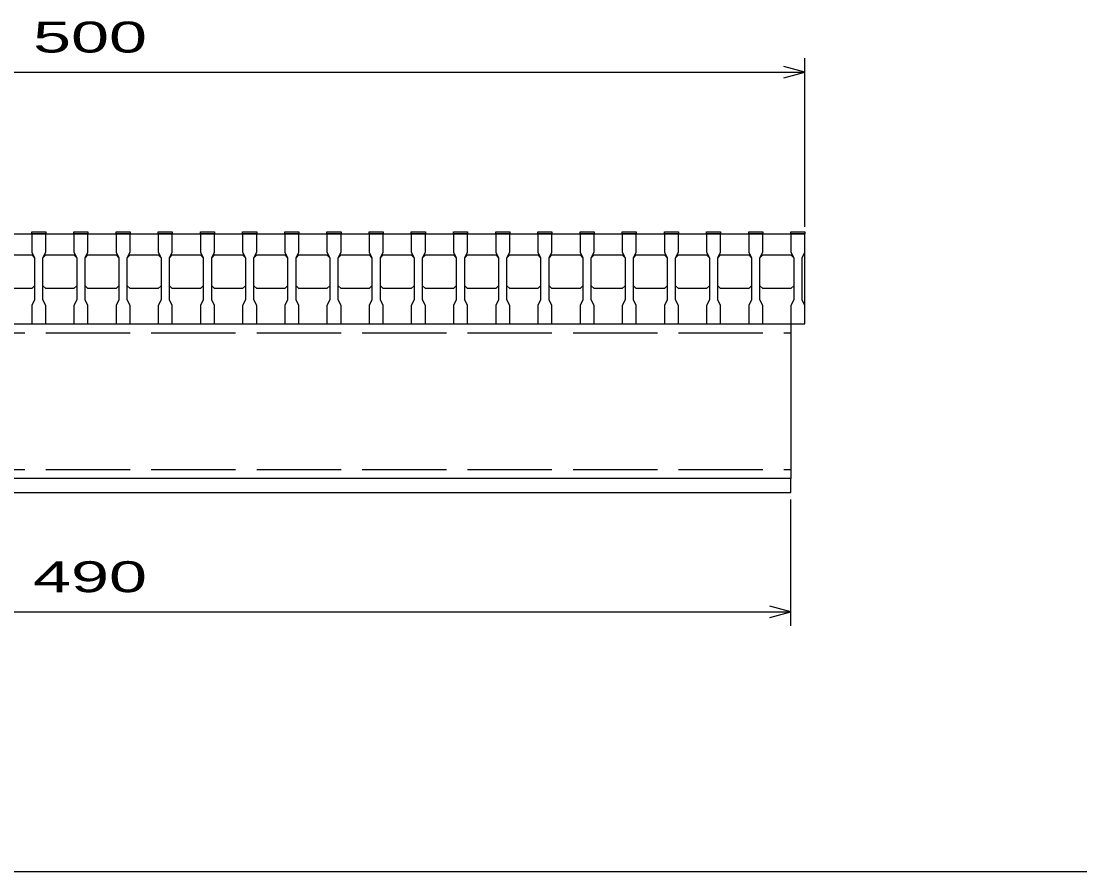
# Model space of a CAD drawing. Units: millimetres, scale not verified. Extents: x -910 to 866, y -641 to 527.
# Drawn here: x -489.8 to -113.3, y -573.2 to -270.6 of the extents above; entities that cross this region are included whole.
import ezdxf
from ezdxf.enums import TextEntityAlignment as Align

# ---------------------------------------------------------------- set-up
doc = ezdxf.new("R2010")
doc.units = ezdxf.units.MM
doc.header["$LTSCALE"] = 5
doc.linetypes.add('DASHED', pattern=[7.5, 6, -1.5])
for name, color, linetype, lineweight in [('0_2', 150, 'Continuous', 25), ('16', 3, 'Continuous', 25), ('22', 4, 'Continuous', 25)]:
    doc.layers.add(name, color=color, linetype=linetype, lineweight=lineweight)
doc.styles.add('ベクトル', font='')
doc.styles.get('ベクトル').set_extended_font_data('ベクトル')

msp = doc.modelspace()

# ---------------------------------------------------------------- linework, layer by layer
at = {"layer": '0_2'}
msp.add_line((865.5, -573.25), (-864.5, -573.25), dxfattribs=at)
at = {"layer": '16'}
for p, q in [((-711, -346.25), (-211, -346.25)), ((-486, -346.25), (-486, -345.55)), ((-486, -345.55), (-481, -345.55)), ((-486, -346.25), (-486, -352.75)), ((-481, -346.25), (-486, -346.25)), ((-481, -345.55), (-481, -346.25)), ((-481, -352.75), (-481, -346.25)), ((-471, -346.25), (-471, -345.55)), ((-471, -345.55), (-466, -345.55)), ((-471, -346.25), (-471, -352.75)), ((-466, -346.25), (-471, -346.25)), ((-466, -345.55), (-466, -346.25)), ((-466, -352.75), (-466, -346.25)), ((-456, -346.25), (-456, -345.55)), ((-456, -345.55), (-451, -345.55)), ((-456, -346.25), (-456, -352.75)), ((-451, -346.25), (-456, -346.25)), ((-451, -345.55), (-451, -346.25)), ((-451, -352.75), (-451, -346.25)), ((-441, -346.25), (-441, -345.55)), ((-441, -345.55), (-436, -345.55)), ((-441, -346.25), (-441, -352.75)), ((-436, -346.25), (-441, -346.25)), ((-436, -345.55), (-436, -346.25)), ((-436, -352.75), (-436, -346.25)), ((-426, -346.25), (-426, -345.55)), ((-426, -345.55), (-421, -345.55)), ((-426, -346.25), (-426, -352.75)), ((-421, -346.25), (-426, -346.25)), ((-421, -345.55), (-421, -346.25)), ((-421, -352.75), (-421, -346.25)), ((-411, -346.25), (-411, -345.55)), ((-411, -345.55), (-406, -345.55)), ((-411, -346.25), (-411, -352.75)), ((-406, -346.25), (-411, -346.25)), ((-406, -345.55), (-406, -346.25)), ((-406, -352.75), (-406, -346.25)), ((-396, -346.25), (-396, -345.55)), ((-396, -345.55), (-391, -345.55)), ((-396, -346.25), (-396, -352.75)), ((-391, -346.25), (-396, -346.25)), ((-391, -345.55), (-391, -346.25)), ((-391, -352.75), (-391, -346.25)), ((-381, -346.25), (-381, -345.55)), ((-381, -345.55), (-376, -345.55)), ((-381, -346.25), (-381, -352.75)), ((-376, -346.25), (-381, -346.25)), ((-376, -345.55), (-376, -346.25)), ((-376, -352.75), (-376, -346.25)), ((-366, -346.25), (-366, -345.55)), ((-366, -345.55), (-361, -345.55)), ((-366, -346.25), (-366, -352.75)), ((-361, -346.25), (-366, -346.25)), ((-361, -345.55), (-361, -346.25)), ((-361, -352.75), (-361, -346.25)), ((-351, -346.25), (-351, -345.55)), ((-351, -345.55), (-346, -345.55)), ((-351, -346.25), (-351, -352.75)), ((-346, -346.25), (-351, -346.25)), ((-346, -345.55), (-346, -346.25)), ((-346, -352.75), (-346, -346.25)), ((-336, -346.25), (-336, -345.55)), ((-336, -345.55), (-331, -345.55)), ((-336, -346.25), (-336, -352.75)), ((-331, -346.25), (-336, -346.25)), ((-331, -345.55), (-331, -346.25)), ((-331, -352.75), (-331, -346.25)), ((-321, -346.25), (-321, -345.55)), ((-321, -345.55), (-316, -345.55)), ((-321, -346.25), (-321, -352.75)), ((-316, -346.25), (-321, -346.25)), ((-316, -345.55), (-316, -346.25)), ((-316, -352.75), (-316, -346.25)), ((-306, -346.25), (-306, -345.55)), ((-306, -345.55), (-301, -345.55)), ((-306, -346.25), (-306, -352.75)), ((-301, -346.25), (-306, -346.25)), ((-301, -345.55), (-301, -346.25)), ((-301, -352.75), (-301, -346.25)), ((-291, -346.25), (-291, -345.55)), ((-291, -345.55), (-286, -345.55)), ((-291, -346.25), (-291, -352.75)), ((-286, -346.25), (-291, -346.25)), ((-286, -345.55), (-286, -346.25)), ((-286, -352.75), (-286, -346.25)), ((-276, -346.25), (-276, -345.55)), ((-276, -345.55), (-271, -345.55)), ((-276, -346.25), (-276, -352.75)), ((-271, -346.25), (-276, -346.25)), ((-271, -345.55), (-271, -346.25)), ((-271, -352.75), (-271, -346.25)), ((-261, -346.25), (-261, -345.55)), ((-261, -345.55), (-256, -345.55)), ((-261, -346.25), (-261, -352.75)), ((-256, -346.25), (-261, -346.25)), ((-256, -345.55), (-256, -346.25)), ((-256, -352.75), (-256, -346.25)), ((-246, -346.25), (-246, -345.55)), ((-246, -345.55), (-241, -345.55)), ((-246, -346.25), (-246, -352.75)), ((-241, -346.25), (-246, -346.25)), ((-241, -345.55), (-241, -346.25)), ((-241, -352.75), (-241, -346.25)), ((-231, -346.25), (-231, -345.55)), ((-231, -345.55), (-226, -345.55)), ((-231, -346.25), (-231, -352.75)), ((-226, -346.25), (-231, -346.25)), ((-226, -345.55), (-226, -346.25)), ((-226, -352.75), (-226, -346.25)), ((-216, -346.25), (-216, -345.55)), ((-216, -345.55), (-211, -345.55)), ((-216, -346.25), (-216, -352.75)), ((-211, -346.25), (-216, -346.25)), ((-211, -345.55), (-211, -346.25)), ((-211, -352.75), (-211, -346.25)), ((-211, -378.25), (-211, -346.25)), ((-496, -353.75), (-486, -353.75)), ((-486, -352.75), (-485, -354.75)), ((-486, -353.75), (-485, -354.75)), ((-482, -354.75), (-481, -352.75)), ((-482, -354.75), (-481, -353.75)), ((-481, -353.75), (-471, -353.75)), ((-471, -352.75), (-470, -354.75)), ((-471, -353.75), (-470, -354.75)), ((-467, -354.75), (-466, -352.75)), ((-467, -354.75), (-466, -353.75)), ((-466, -353.75), (-456, -353.75)), ((-456, -352.75), (-455, -354.75)), ((-456, -353.75), (-455, -354.75)), ((-452, -354.75), (-451, -352.75)), ((-452, -354.75), (-451, -353.75)), ((-451, -353.75), (-441, -353.75)), ((-441, -352.75), (-440, -354.75)), ((-441, -353.75), (-440, -354.75)), ((-437, -354.75), (-436, -352.75)), ((-437, -354.75), (-436, -353.75)), ((-436, -353.75), (-426, -353.75)), ((-426, -352.75), (-425, -354.75)), ((-426, -353.75), (-425, -354.75)), ((-422, -354.75), (-421, -352.75)), ((-422, -354.75), (-421, -353.75)), ((-421, -353.75), (-411, -353.75)), ((-411, -352.75), (-410, -354.75)), ((-411, -353.75), (-410, -354.75)), ((-407, -354.75), (-406, -352.75)), ((-407, -354.75), (-406, -353.75)), ((-406, -353.75), (-396, -353.75)), ((-396, -352.75), (-395, -354.75)), ((-396, -353.75), (-395, -354.75)), ((-392, -354.75), (-391, -352.75)), ((-392, -354.75), (-391, -353.75)), ((-391, -353.75), (-381, -353.75)), ((-381, -352.75), (-380, -354.75)), ((-381, -353.75), (-380, -354.75)), ((-377, -354.75), (-376, -352.75)), ((-377, -354.75), (-376, -353.75)), ((-376, -353.75), (-366, -353.75)), ((-366, -352.75), (-365, -354.75)), ((-366, -353.75), (-365, -354.75)), ((-362, -354.75), (-361, -352.75)), ((-362, -354.75), (-361, -353.75)), ((-361, -353.75), (-351, -353.75)), ((-351, -352.75), (-350, -354.75)), ((-351, -353.75), (-350, -354.75)), ((-347, -354.75), (-346, -352.75)), ((-347, -354.75), (-346, -353.75)), ((-346, -353.75), (-336, -353.75)), ((-336, -352.75), (-335, -354.75)), ((-336, -353.75), (-335, -354.75)), ((-332, -354.75), (-331, -352.75)), ((-332, -354.75), (-331, -353.75)), ((-331, -353.75), (-321, -353.75)), ((-321, -352.75), (-320, -354.75)), ((-321, -353.75), (-320, -354.75)), ((-317, -354.75), (-316, -352.75)), ((-317, -354.75), (-316, -353.75)), ((-316, -353.75), (-306, -353.75)), ((-306, -352.75), (-305, -354.75)), ((-306, -353.75), (-305, -354.75)), ((-302, -354.75), (-301, -352.75)), ((-302, -354.75), (-301, -353.75)), ((-301, -353.75), (-291, -353.75)), ((-291, -352.75), (-290, -354.75)), ((-291, -353.75), (-290, -354.75)), ((-287, -354.75), (-286, -352.75)), ((-287, -354.75), (-286, -353.75)), ((-286, -353.75), (-276, -353.75)), ((-276, -352.75), (-275, -354.75)), ((-276, -353.75), (-275, -354.75)), ((-272, -354.75), (-271, -352.75)), ((-272, -354.75), (-271, -353.75)), ((-271, -353.75), (-261, -353.75)), ((-261, -352.75), (-260, -354.75)), ((-261, -353.75), (-260, -354.75)), ((-257, -354.75), (-256, -352.75)), ((-257, -354.75), (-256, -353.75)), ((-256, -353.75), (-246, -353.75)), ((-246, -352.75), (-245, -354.75)), ((-246, -353.75), (-245, -354.75)), ((-242, -354.75), (-241, -352.75)), ((-242, -354.75), (-241, -353.75)), ((-241, -353.75), (-231, -353.75)), ((-231, -352.75), (-230, -354.75)), ((-231, -353.75), (-230, -354.75)), ((-227, -354.75), (-226, -352.75)), ((-227, -354.75), (-226, -353.75)), ((-226, -353.75), (-216, -353.75)), ((-216, -352.75), (-215, -354.75)), ((-216, -353.75), (-215, -354.75)), ((-212, -354.75), (-211, -352.75)), ((-485, -354.75), (-485, -369.75)), ((-482, -369.75), (-482, -354.75)), ((-470, -354.75), (-470, -369.75)), ((-467, -369.75), (-467, -354.75)), ((-455, -354.75), (-455, -369.75)), ((-452, -369.75), (-452, -354.75)), ((-440, -354.75), (-440, -369.75)), ((-437, -369.75), (-437, -354.75)), ((-425, -354.75), (-425, -369.75)), ((-422, -369.75), (-422, -354.75)), ((-410, -354.75), (-410, -369.75)), ((-407, -369.75), (-407, -354.75)), ((-395, -354.75), (-395, -369.75)), ((-392, -369.75), (-392, -354.75)), ((-380, -354.75), (-380, -369.75)), ((-377, -369.75), (-377, -354.75)), ((-365, -354.75), (-365, -369.75)), ((-362, -369.75), (-362, -354.75)), ((-350, -354.75), (-350, -369.75)), ((-347, -369.75), (-347, -354.75)), ((-335, -354.75), (-335, -369.75)), ((-332, -369.75), (-332, -354.75)), ((-320, -354.75), (-320, -369.75)), ((-317, -369.75), (-317, -354.75)), ((-305, -354.75), (-305, -369.75)), ((-302, -369.75), (-302, -354.75)), ((-290, -354.75), (-290, -369.75)), ((-287, -369.75), (-287, -354.75)), ((-275, -354.75), (-275, -369.75)), ((-272, -369.75), (-272, -354.75)), ((-260, -354.75), (-260, -369.75)), ((-257, -369.75), (-257, -354.75)), ((-245, -354.75), (-245, -369.75)), ((-242, -369.75), (-242, -354.75)), ((-230, -354.75), (-230, -369.75)), ((-227, -369.75), (-227, -354.75)), ((-215, -354.75), (-215, -369.75)), ((-212, -369.75), (-212, -354.75)), ((-485, -364.75), (-486, -365.75)), ((-481, -365.75), (-482, -364.75)), ((-470, -364.75), (-471, -365.75)), ((-466, -365.75), (-467, -364.75)), ((-455, -364.75), (-456, -365.75)), ((-451, -365.75), (-452, -364.75)), ((-440, -364.75), (-441, -365.75)), ((-436, -365.75), (-437, -364.75)), ((-425, -364.75), (-426, -365.75)), ((-421, -365.75), (-422, -364.75)), ((-410, -364.75), (-411, -365.75)), ((-406, -365.75), (-407, -364.75)), ((-395, -364.75), (-396, -365.75)), ((-391, -365.75), (-392, -364.75)), ((-380, -364.75), (-381, -365.75)), ((-376, -365.75), (-377, -364.75)), ((-365, -364.75), (-366, -365.75)), ((-361, -365.75), (-362, -364.75)), ((-350, -364.75), (-351, -365.75)), ((-346, -365.75), (-347, -364.75)), ((-335, -364.75), (-336, -365.75)), ((-331, -365.75), (-332, -364.75)), ((-320, -364.75), (-321, -365.75)), ((-316, -365.75), (-317, -364.75)), ((-305, -364.75), (-306, -365.75)), ((-301, -365.75), (-302, -364.75)), ((-290, -364.75), (-291, -365.75)), ((-286, -365.75), (-287, -364.75)), ((-275, -364.75), (-276, -365.75)), ((-271, -365.75), (-272, -364.75)), ((-260, -364.75), (-261, -365.75)), ((-256, -365.75), (-257, -364.75)), ((-245, -364.75), (-246, -365.75)), ((-241, -365.75), (-242, -364.75)), ((-230, -364.75), (-231, -365.75)), ((-226, -365.75), (-227, -364.75)), ((-215, -364.75), (-216, -365.75)), ((-486, -365.75), (-496, -365.75)), ((-471, -365.75), (-481, -365.75)), ((-456, -365.75), (-466, -365.75)), ((-441, -365.75), (-451, -365.75)), ((-426, -365.75), (-436, -365.75)), ((-411, -365.75), (-421, -365.75)), ((-396, -365.75), (-406, -365.75)), ((-381, -365.75), (-391, -365.75)), ((-366, -365.75), (-376, -365.75)), ((-351, -365.75), (-361, -365.75)), ((-336, -365.75), (-346, -365.75)), ((-321, -365.75), (-331, -365.75)), ((-306, -365.75), (-316, -365.75)), ((-291, -365.75), (-301, -365.75)), ((-276, -365.75), (-286, -365.75)), ((-261, -365.75), (-271, -365.75)), ((-246, -365.75), (-256, -365.75)), ((-231, -365.75), (-241, -365.75)), ((-216, -365.75), (-226, -365.75)), ((-485, -369.75), (-486, -371.75)), ((-486, -371.75), (-486, -378.25)), ((-481, -371.75), (-482, -369.75)), ((-481, -378.25), (-481, -371.75)), ((-470, -369.75), (-471, -371.75)), ((-471, -371.75), (-471, -378.25)), ((-466, -371.75), (-467, -369.75)), ((-466, -378.25), (-466, -371.75)), ((-455, -369.75), (-456, -371.75)), ((-456, -371.75), (-456, -378.25)), ((-451, -371.75), (-452, -369.75)), ((-451, -378.25), (-451, -371.75)), ((-440, -369.75), (-441, -371.75)), ((-441, -371.75), (-441, -378.25)), ((-436, -371.75), (-437, -369.75)), ((-436, -378.25), (-436, -371.75)), ((-425, -369.75), (-426, -371.75)), ((-426, -371.75), (-426, -378.25)), ((-421, -371.75), (-422, -369.75)), ((-421, -378.25), (-421, -371.75)), ((-410, -369.75), (-411, -371.75)), ((-411, -371.75), (-411, -378.25)), ((-406, -371.75), (-407, -369.75)), ((-406, -378.25), (-406, -371.75)), ((-395, -369.75), (-396, -371.75)), ((-396, -371.75), (-396, -378.25)), ((-391, -371.75), (-392, -369.75)), ((-391, -378.25), (-391, -371.75)), ((-380, -369.75), (-381, -371.75)), ((-381, -371.75), (-381, -378.25)), ((-376, -371.75), (-377, -369.75)), ((-376, -378.25), (-376, -371.75)), ((-365, -369.75), (-366, -371.75)), ((-366, -371.75), (-366, -378.25)), ((-361, -371.75), (-362, -369.75)), ((-361, -378.25), (-361, -371.75)), ((-350, -369.75), (-351, -371.75)), ((-351, -371.75), (-351, -378.25)), ((-346, -371.75), (-347, -369.75)), ((-346, -378.25), (-346, -371.75)), ((-335, -369.75), (-336, -371.75)), ((-336, -371.75), (-336, -378.25)), ((-331, -371.75), (-332, -369.75)), ((-331, -378.25), (-331, -371.75)), ((-320, -369.75), (-321, -371.75)), ((-321, -371.75), (-321, -378.25)), ((-316, -371.75), (-317, -369.75)), ((-316, -378.25), (-316, -371.75)), ((-305, -369.75), (-306, -371.75)), ((-306, -371.75), (-306, -378.25)), ((-301, -371.75), (-302, -369.75)), ((-301, -378.25), (-301, -371.75)), ((-290, -369.75), (-291, -371.75)), ((-291, -371.75), (-291, -378.25)), ((-286, -371.75), (-287, -369.75)), ((-286, -378.25), (-286, -371.75)), ((-275, -369.75), (-276, -371.75)), ((-276, -371.75), (-276, -378.25)), ((-271, -371.75), (-272, -369.75)), ((-271, -378.25), (-271, -371.75)), ((-260, -369.75), (-261, -371.75)), ((-261, -371.75), (-261, -378.25)), ((-256, -371.75), (-257, -369.75)), ((-256, -378.25), (-256, -371.75)), ((-245, -369.75), (-246, -371.75)), ((-246, -371.75), (-246, -378.25)), ((-241, -371.75), (-242, -369.75)), ((-241, -378.25), (-241, -371.75)), ((-230, -369.75), (-231, -371.75)), ((-231, -371.75), (-231, -378.25)), ((-226, -371.75), (-227, -369.75)), ((-226, -378.25), (-226, -371.75)), ((-215, -369.75), (-216, -371.75)), ((-216, -371.75), (-216, -378.25)), ((-211, -371.75), (-212, -369.75)), ((-211, -378.25), (-211, -371.75)), ((-711, -378.25), (-211, -378.25)), ((-706, -378.25), (-216, -378.25)), ((-486, -378.25), (-481, -378.25)), ((-471, -378.25), (-466, -378.25)), ((-456, -378.25), (-451, -378.25)), ((-441, -378.25), (-436, -378.25)), ((-426, -378.25), (-421, -378.25)), ((-411, -378.25), (-406, -378.25)), ((-396, -378.25), (-391, -378.25)), ((-381, -378.25), (-376, -378.25)), ((-366, -378.25), (-361, -378.25)), ((-351, -378.25), (-346, -378.25)), ((-336, -378.25), (-331, -378.25)), ((-321, -378.25), (-316, -378.25)), ((-306, -378.25), (-301, -378.25)), ((-291, -378.25), (-286, -378.25)), ((-276, -378.25), (-271, -378.25)), ((-261, -378.25), (-256, -378.25)), ((-246, -378.25), (-241, -378.25)), ((-231, -378.25), (-226, -378.25)), ((-216, -378.25), (-211, -378.25)), ((-216, -378.25), (-216, -433.25)), ((-216, -433.25), (-706, -433.25)), ((-216, -433.25), (-706, -433.25)), ((-216, -438.25), (-216, -433.25)), ((-706, -438.25), (-216, -438.25))]:
    msp.add_line(p, q, dxfattribs=at)
at = {"layer": '16', "linetype": 'DASHED'}
for p, q in [((-706, -381.45), (-216, -381.45)), ((-706, -430.05), (-216, -430.05))]:
    msp.add_line(p, q, dxfattribs=at)
at = {"layer": '22'}
for p, q in [((-211, -343.75), (-211, -283.75)), ((-711, -288.75), (-211, -288.75)), ((-211, -288.75), (-218.5, -286.75)), ((-218.5, -290.75), (-211, -288.75)), ((-216, -485.75), (-216, -440.75)), ((-706, -480.75), (-216, -480.75)), ((-216, -480.75), (-223.5, -478.75)), ((-223.5, -482.75), (-216, -480.75))]:
    msp.add_line(p, q, dxfattribs=at)

# ---------------------------------------------------------------- texts
at = {"layer": '22', "color": 2, "style": 'ベクトル', "width": 1.65}
for s, p in [(' 500 ', (-492.25, -276.25)), (' 490 ', (-492.25, -468.25))]:
    msp.add_text(s, height=11, dxfattribs=at).set_placement(p, align=Align.MIDDLE_LEFT)

doc.saveas('drawing.dxf')
